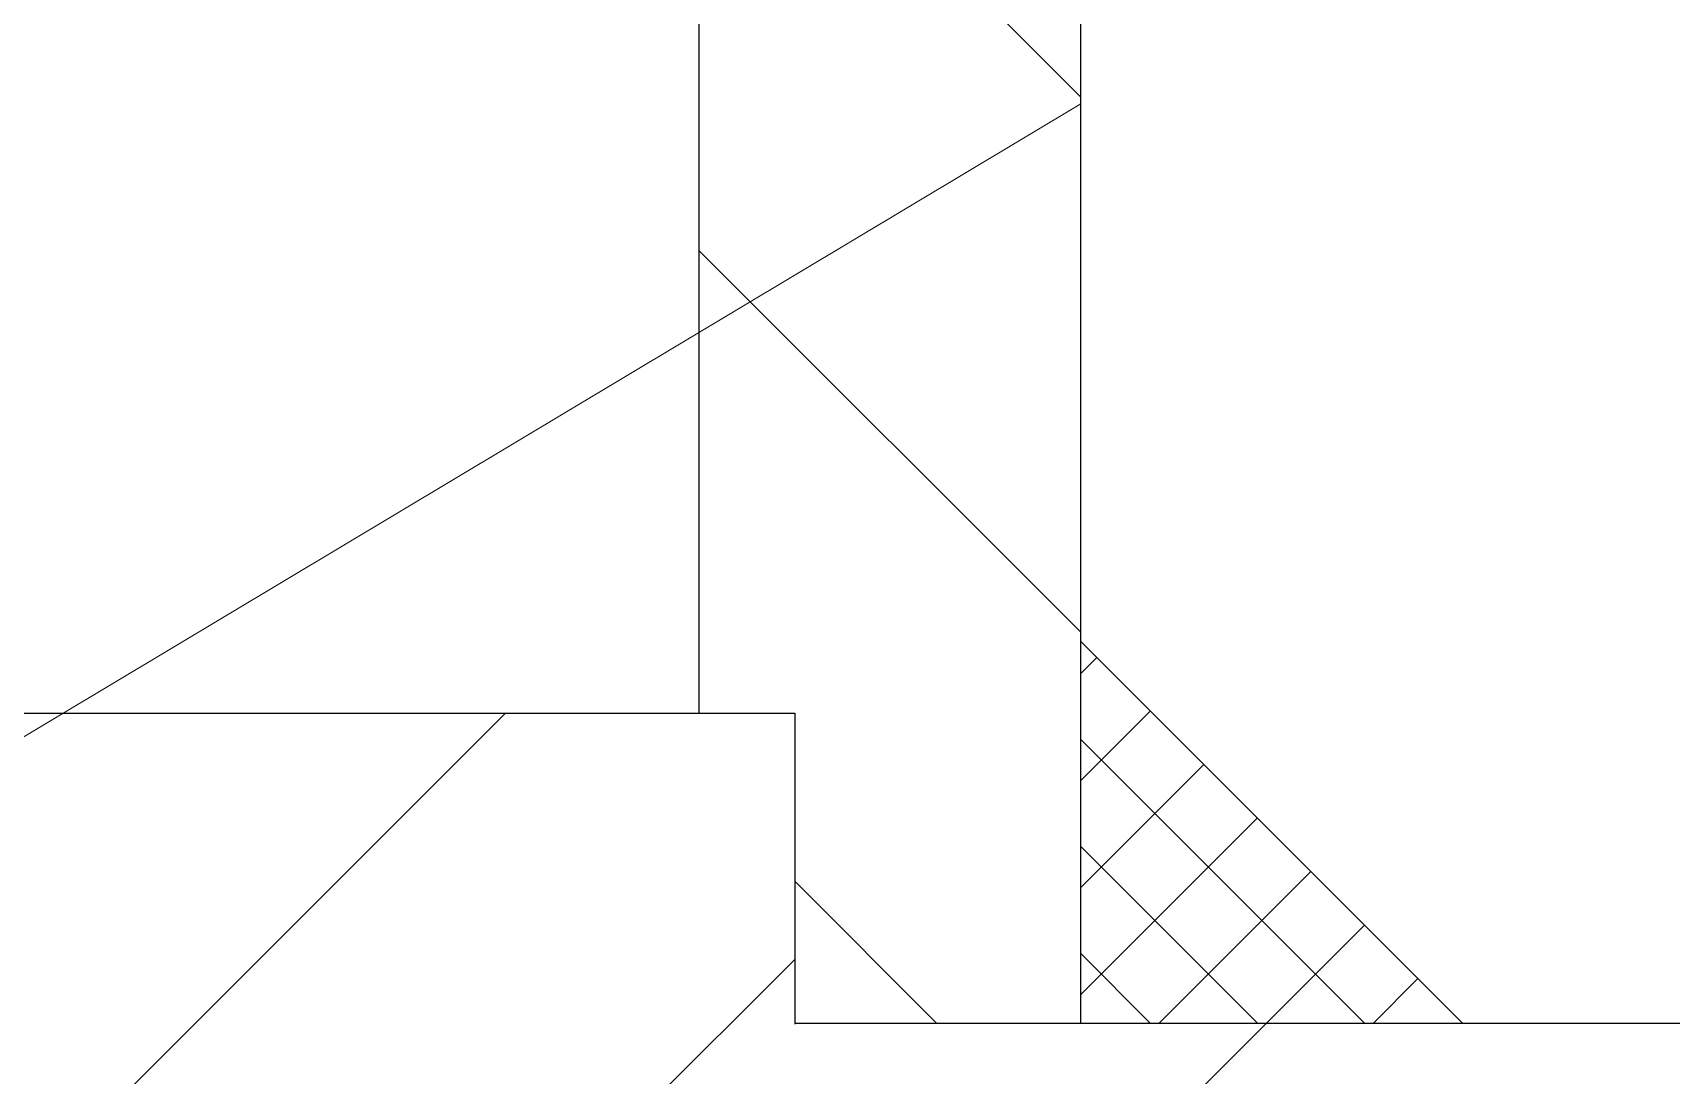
# Model space of a CAD drawing. Header units: inches. Extents: x -375 to 8535, y -477 to 12465.
# Drawn here: x 1712.22 to 1746.58, y 7873.97 to 7895.84 of the extents above; entities that cross this region are included whole.
import ezdxf

# ---------------------------------------------------------------- set-up
doc = ezdxf.new("R2010")
doc.units = ezdxf.units.IN
doc.header["$LTSCALE"] = 5
doc.layers.add('1轮廓实线层', color=7, linetype='Continuous')
doc.layers.add('5剖面线层', color=2, linetype='Continuous')
doc.layers.add('图层4', color=3, linetype='Continuous', lineweight=13)

msp = doc.modelspace()

# ---------------------------------------------------------------- hatches: boundary and pattern name
at = {"layer": '5剖面线层'}
h = msp.add_hatch(dxfattribs=at)
h.set_pattern_fill('ANSI31', color=256, scale=2.5, angle=90, style=0)
h.set_pattern_definition([(135, (-22.1376, 1186.929), (-5.61266, -5.61266), [])])
h.paths.add_polyline_path([(1570.198, 7881.57), (1572.198, 7881.57), (1572.198, 7973.225), (1572.198, 7981.225), (1570.198, 7981.225), (1570.198, 8003.225), (1570.198, 8011.225), (1564.198, 8011.225), (1564.198, 7883.07), (1564.198, 7875.07), (1570.198, 7875.07)])
h.paths.add_polyline_path([(1734.198, 7875.07), (1734.198, 7883.07), (1734.198, 8011.225), (1728.198, 8011.225), (1728.198, 8003.225), (1728.198, 7981.225), (1726.198, 7981.225), (1726.198, 7973.225), (1726.198, 7881.57), (1728.198, 7881.57), (1728.198, 7875.07)])
h = msp.add_hatch(dxfattribs=at)
h.set_pattern_fill('ANSI37', color=256, scale=0.5, style=0)
h.set_pattern_definition([(45, (-22.1376, 1186.9291), (-1.122532, 1.122532), []), (135, (-22.1376, 1186.9291), (-1.122532, -1.122532), [])])
h.paths.add_polyline_path([(1564.198, 7883.07), (1556.198, 7875.07), (1564.198, 7875.07)])
h.paths.add_polyline_path([(1734.198, 7875.07), (1742.198, 7875.07), (1734.198, 7883.07)])
h = msp.add_hatch(dxfattribs=at)
h.set_pattern_fill('ANSI31', color=256, scale=2.5, style=0)
h.set_pattern_definition([(45, (-22.1376, 1186.929), (-5.61266, 5.61266), [])])
h.paths.add_polyline_path([(1556.017, 7855.57), (1570.198, 7855.57), (1570.198, 7867.97), (1570.198, 7869.57), (1570.798, 7869.57), (1570.798, 7870.57), (1574.198, 7872.533), (1577.598, 7870.57), (1577.598, 7869.57), (1578.198, 7869.57), (1578.198, 7867.97), (1578.198, 7855.57), (1586.698, 7855.57), (1586.698, 7859.57), (1586.698, 7881.57), (1570.198, 7881.57), (1570.198, 7875.07), (1449.198, 7875.07), (1449.198, 7842.07), (1499.198, 7842.07), (1499.198, 7846.57), (1556.017, 7846.57)])
h.paths.add_polyline_path([(1814.698, 7875.07), (1728.198, 7875.07), (1728.198, 7881.57), (1711.698, 7881.57), (1711.698, 7859.57), (1711.698, 7855.57), (1720.198, 7855.57), (1720.198, 7867.97), (1720.198, 7869.57), (1720.798, 7869.57), (1720.798, 7870.57), (1724.198, 7872.533), (1727.598, 7870.57), (1727.598, 7869.57), (1728.198, 7869.57), (1728.198, 7867.97), (1728.198, 7855.57), (1742.379, 7855.57), (1742.379, 7846.57), (1799.198, 7846.57), (1799.198, 7842.07), (1814.698, 7842.07)])
h.paths.add_polyline_path([(1849.198, 7842.07), (1849.198, 7875.07), (1833.698, 7875.07), (1833.698, 7842.07)])
h.paths.add_polyline_path([(1574.197, 7849.07), (1574.197, 7849.08), (1574.199, 7849.08), (1574.199, 7849.07)], flags=24)
h.paths.add_polyline_path([(1724.198, 7849.07), (1724.198, 7849.08), (1724.2, 7849.08), (1724.2, 7849.07)], flags=24)

# ---------------------------------------------------------------- linework, layer by layer
for p, q in [((1742.198, 7875.07), (1734.198, 7883.07)), ((1728.198, 7875.07), (1849.198, 7875.07))]:
    msp.add_line(p, q)
at = {"layer": '1轮廓实线层'}
for p, q in [((1734.198, 7875.07), (1734.198, 8011.225)), ((1726.198, 7881.57), (1726.198, 7981.225)), ((1711.698, 7881.57), (1728.198, 7881.57)), ((1728.198, 7881.57), (1728.198, 7875.049))]:
    msp.add_line(p, q, dxfattribs=at)
at = {"layer": '图层4'}
msp.add_line((1734.198, 7894.355), (547.802, 7183.653), dxfattribs=at)

doc.saveas('drawing.dxf')
